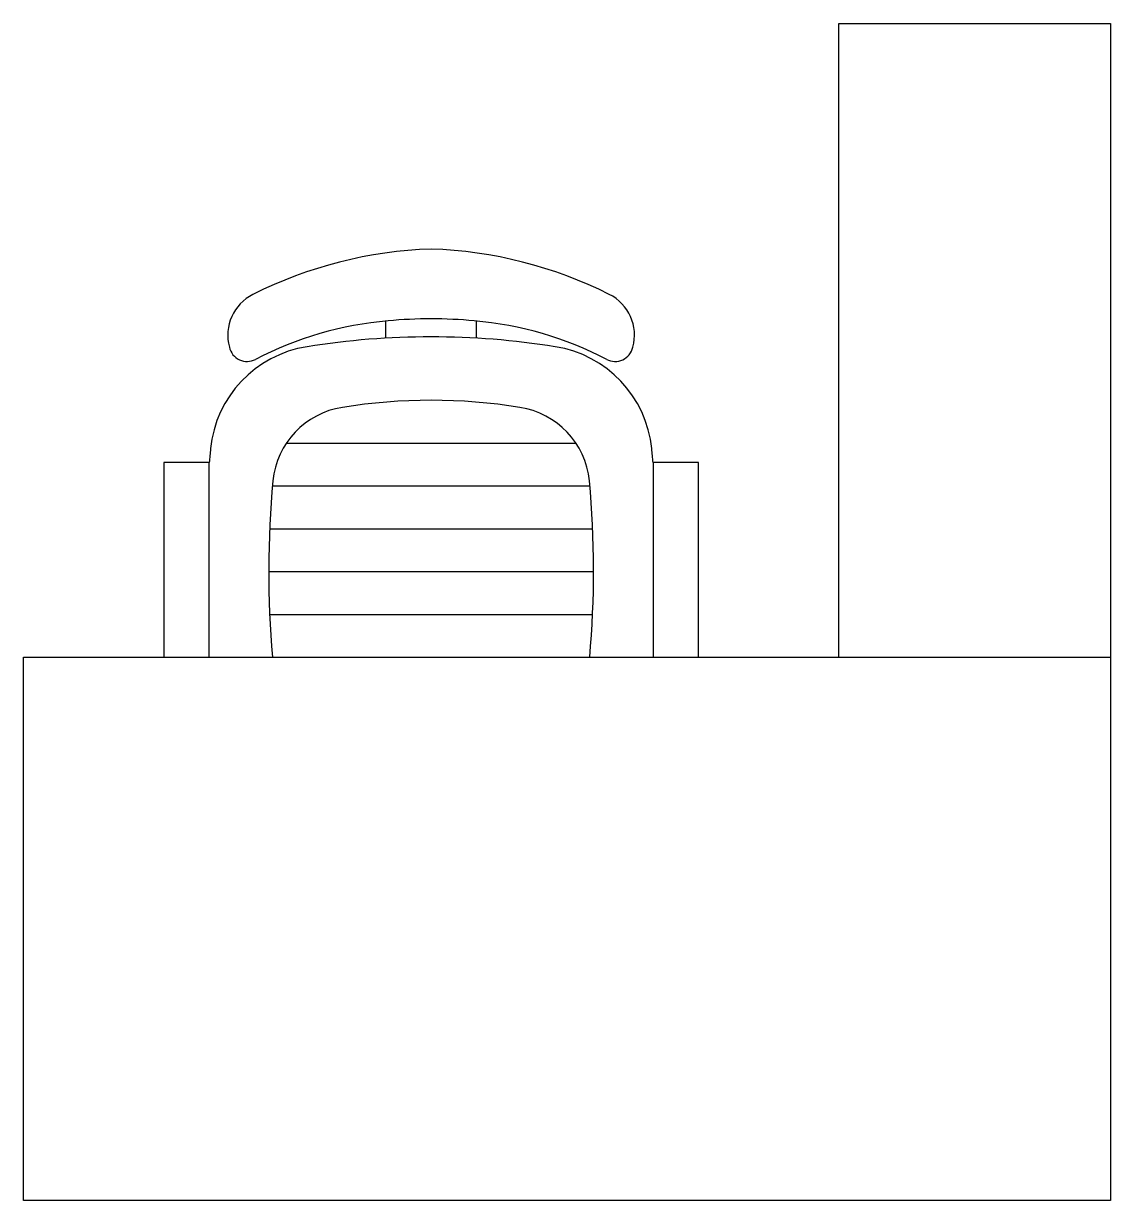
# Model space of a CAD drawing. Header units: millimetres. Extents: x -793.06 to -791.86, y 2714.74 to 2716.04.
import ezdxf

# ---------------------------------------------------------------- set-up
doc = ezdxf.new("R2010")
doc.units = ezdxf.units.MM
doc.header["$LTSCALE"] = 10
doc.layers.add('Móveis_cadeiras', color=2, linetype='Continuous')
doc.layers.add('Móveis_estações', color=2, linetype='Continuous')

msp = doc.modelspace()

# ---------------------------------------------------------------- linework, layer by layer
at = {"layer": 'Móveis_cadeiras'}
for p, q in [((-792.6599, 2715.6913), (-792.6599, 2715.7103)), ((-792.5599, 2715.6913), (-792.5599, 2715.7103))]:
    msp.add_line(p, q, dxfattribs=at)
at = {"layer": 'Móveis_cadeiras', "color": 1}
for p, q in [((-792.7697, 2715.5753), (-792.4501, 2715.5753)), ((-792.7852, 2715.528), (-792.4347, 2715.528)), ((-792.7883, 2715.4807), (-792.4316, 2715.4807)), ((-792.7893, 2715.4334), (-792.4306, 2715.4334)), ((-792.7882, 2715.3861), (-792.4316, 2715.3861))]:
    msp.add_line(p, q, dxfattribs=at)
at = {"layer": 'Móveis_cadeiras'}
for points in [[(-792.3872, 2715.6812, 0.35992), (-792.4133, 2715.7396, 0.10805), (-792.6099, 2715.7897, 0.10805), (-792.8066, 2715.7396, 0.35992), (-792.8326, 2715.6812)], [(-792.3649, 2715.5539, 0.002688), (-792.3663, 2715.5692, 0.340817), (-792.473, 2715.6818, 0.07931), (-792.7469, 2715.6818, 0.340817)], [(-792.7469, 2715.6818, 0.340817), (-792.8535, 2715.5692, 0.002688), (-792.8549, 2715.5539, 0.328643)], [(-792.4348, 2715.3388, 0.045416), (-792.4352, 2715.5338, 0.340817), (-792.512, 2715.6148, 0.079866), (-792.7078, 2715.6148, 0.340817), (-792.7846, 2715.5338, 0.045416), (-792.785, 2715.3388, 0.045416)]]:
    msp.add_lwpolyline(points, format="xyb", dxfattribs=at)
for points in [[(-792.8549, 2715.3388), (-792.8549, 2715.5539), (-792.9049, 2715.5539), (-792.9049, 2715.3388)], [(-792.3149, 2715.3388), (-792.3149, 2715.5539), (-792.3649, 2715.5539), (-792.3649, 2715.3388)]]:
    msp.add_lwpolyline(points, dxfattribs=at)
for centre, radius, start, end in [((-792.6261, 2715.3298), 0.3818, 94.7148, 117.7352), ((-792.6099, 2715.2174), 0.4952, 84.4899, 95.5101), ((-792.5937, 2715.3298), 0.3818, 62.2648, 85.2852), ((-792.8131, 2715.6855), 0.02, 192.3844, 297.7352), ((-792.4068, 2715.6855), 0.02, 242.2648, 347.6156)]:
    msp.add_arc(centre, radius, start, end, dxfattribs=at)
at = {"layer": 'Móveis_estações'}
for p, q in [((-792.1599, 2716.0388), (-791.8599, 2716.0388)), ((-792.1599, 2715.3388), (-792.1599, 2716.0388)), ((-791.8599, 2716.0388), (-791.8599, 2714.7388)), ((-793.0599, 2714.7388), (-793.0599, 2715.3388)), ((-793.0599, 2715.3388), (-791.8599, 2715.3388)), ((-791.8599, 2714.7388), (-793.0599, 2714.7388))]:
    msp.add_line(p, q, dxfattribs=at)

doc.saveas('drawing.dxf')
